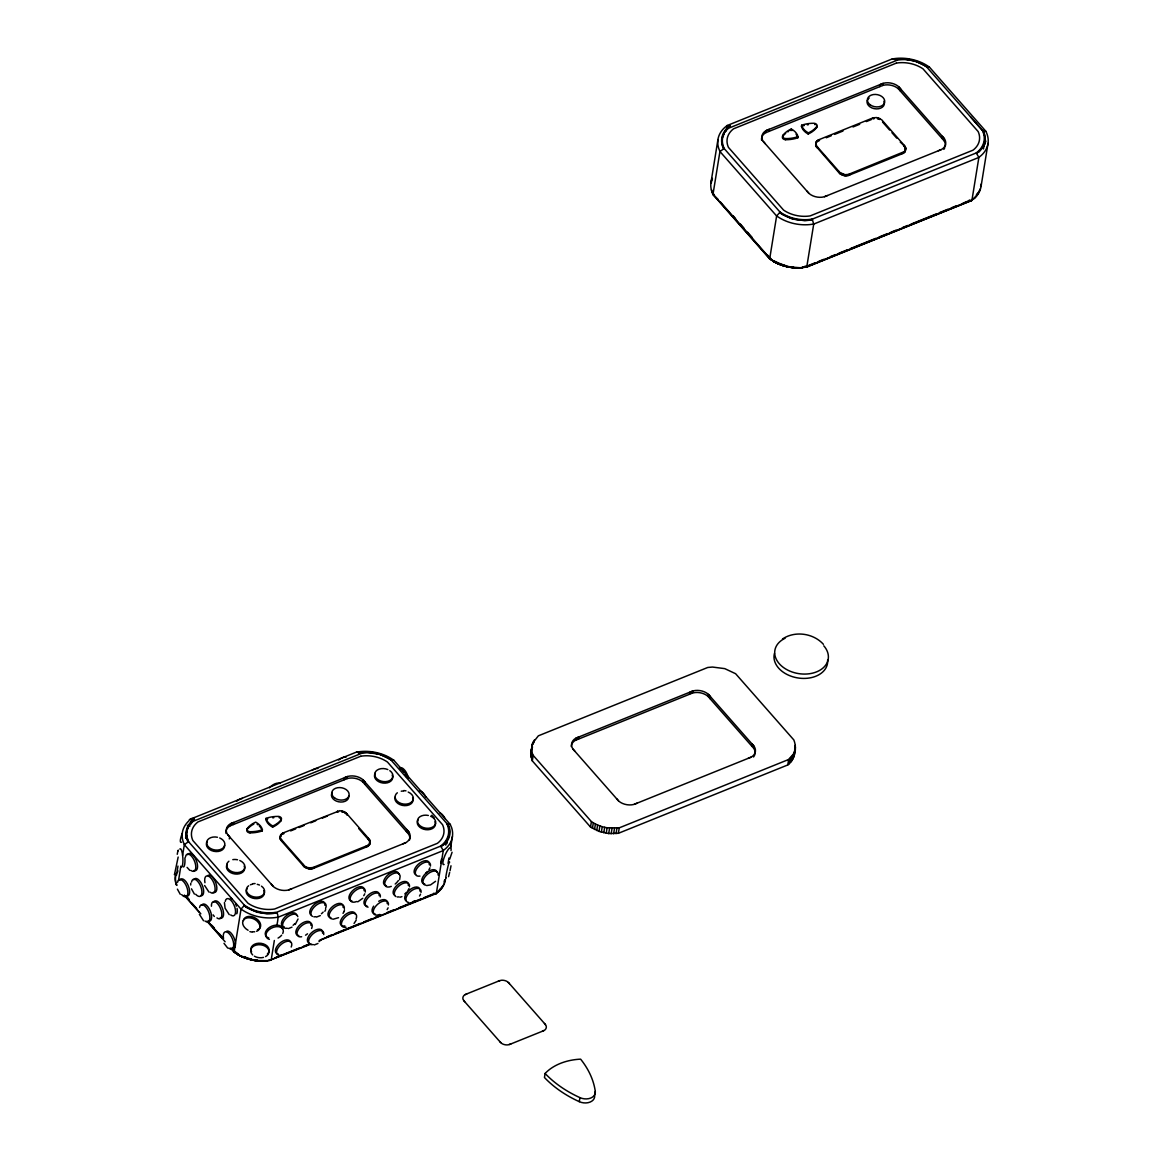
<?xml version="1.0" encoding="UTF-8"?>
<svg xmlns="http://www.w3.org/2000/svg" width="1161" height="1161" viewBox="0 0 1161 1161"><rect width="100%" height="100%" fill="white"/><g stroke="black" fill="none" stroke-linecap="round" stroke-linejoin="round"><path stroke-width="1.5" d="M400.153 876.25L399.587 879.748M190.767 883.202L190.709 885.016M224.421 902.619L225.089 908.221L229.254 914.65M186.311 833.801L188.111 826.995L193.045 821.349L362.435 752.996L367.195 752.56L379.473 754.157L390.299 759.236L448.523 825.442C451.963 832.161 449.467 840.767 443.357 845.019L273.967 913.359L266.754 913.78L256.944 912.212L246.103 907.133L187.879 840.912L186.311 833.801L185.644 837.908M530.722 753.75L532.652 743.098L538.356 735.827L707.746 667.473L712.491 667.053L724.769 668.634L735.61 673.714L793.834 739.934C797.201 748.25 795.14 759.381 787.782 764.954L618.378 833.308L608.698 833.554L599.003 831.392L590.528 827.067L532.304 760.861L530.722 753.75L532.652 743.098M985.558 141.178L984.122 132.31L925.897 66.09L915.057 61.011L905.246 59.443L898.033 59.864L728.644 128.203C722.534 132.456 720.038 141.061 723.477 147.766L781.701 213.987L792.528 219.066L804.805 220.663L809.565 220.227L978.955 151.873L983.889 146.228L985.558 141.178L985.123 143.906M449.568 862.463C449.597 857.602 444.184 882.433 446.172 878.006M298.043 919.004L295.257 924.417M177.241 854.293L177.894 850.911M178.547 880.444L180.855 866.121M182.596 855.381L184.338 844.657L188.575 841.638L187.661 839.33A32.377 22.857 9.2 0 1 192.755 820.856C198.226 818.244 189.141 817.271 188.953 820.812A36.673 25.89 9.2 0 0 183.191 841.74L184.338 844.657L241.024 909.121L244.26 911.196A36.673 25.89 9.2 0 0 274.17 917.712L278.118 917.205L443.27 850.563L445.809 848.459A36.673 25.89 9.2 0 0 451.585 827.546L450.163 824.31L446.898 823.599M185.775 836.138L186.79 830.304M185.949 838.329L186.384 835.601M190.622 824.078L191.492 818.708L356.877 751.922L358.822 752.996L361.942 752.589A32.377 22.857 9.2 0 1 388.34 758.351L390.909 759.991L393.535 759.918L450.424 824.629M230.4 825.689L230.734 823.628L347.444 776.535L347.11 778.61L229.965 825.921A13.163 9.303 9.2 0 0 226.003 833.467M229.297 838.924L229.646 836.849L227.425 834.266A13.163 9.303 9.2 0 1 230.299 823.846L233.608 822.467L233.274 824.542M247.133 829.549L247.322 828.432A28.633 20.216 9.2 0 1 255.681 822.119A14.933 10.551 9.2 0 1 262.401 829.767L262.226 830.899A28.981 20.448 9.2 0 1 250.036 832.858A2.961 2.09 9.2 0 1 247.308 831.726A2.961 2.09 9.2 0 1 247.133 829.549A28.633 20.216 9.2 0 1 247.656 828.925M250.036 832.858L250.225 831.726A28.981 20.448 9.2 0 0 262.401 829.767M274.344 940.483L271.152 960.162L266.885 960.844A35.831 25.295 9.2 0 1 237.671 954.473L234.072 952.078L241.024 909.121L244.507 905.246L247.075 906.886A32.377 22.857 9.2 0 0 273.474 912.648C280.817 910.18 277.102 923.648 276.666 926.159M265.869 819.492L266.058 818.36A28.981 20.448 9.2 0 1 278.234 816.401A2.961 2.09 9.2 0 1 280.977 817.547A2.961 2.09 9.2 0 1 281.151 819.71L280.962 820.842A28.633 20.216 9.2 0 1 272.603 827.14A14.933 10.551 9.2 0 1 265.869 819.492A28.981 20.448 9.2 0 1 267.756 818.882M272.603 827.14L272.777 826.008A28.633 20.216 9.2 0 0 281.151 819.71M280.048 838.445L280.585 835.064L282.602 833.134L339.883 810.639L346.036 812.831L369.43 839.432L370.214 841.972L369.633 844.569L367.616 846.5L312.686 868.66L309.232 868.936L304.167 866.788L280.773 840.187L280.004 837.647L281.455 834.875M280.251 839.229L280.585 835.064M280.86 835.485L281.035 834.382M280.773 840.187L280.425 838.126M282.602 833.134L282.428 834.237L283.981 833.598M281.833 841.391L282.007 840.288M303.123 865.598L303.297 864.51M304.167 866.788L304.356 865.7L280.962 839.098M305.183 867.572L304.356 865.7M306.098 868.065L305.358 866.469M307.099 868.472L306.272 866.977M308.144 868.762L308.318 867.659L307.273 867.369M309.232 868.936L309.406 867.833L312.875 867.557L367.79 845.397L369.808 843.466L370.17 841.188M310.321 868.994L310.509 867.891M311.395 868.921L311.569 867.833M312.686 868.66L312.875 867.557M314.239 868.022L314.428 866.933M337.517 810.973L337.343 812.076L338.635 811.8M344.236 779.757L344.57 777.681L347.937 776.375A13.163 9.303 9.2 0 1 362.827 779.626L365.134 782.166L364.801 784.241M342.074 810.871L341.885 811.96L342.945 812.25L343.119 811.162M344.12 811.554L344.861 813.15L345.035 812.061M345.862 813.934L346.036 812.831M346.907 815.124L347.095 814.021M408.367 833.801L362.856 782.035L363.19 779.96L408.701 831.726L408.643 834.178A13.163 9.303 9.2 0 1 409.586 839.911M366.063 847.124L366.237 846.021M368.211 839.345L368.385 838.242M367.616 846.5L367.79 845.397M369.633 844.569L369.43 839.432M368.588 845.847L368.763 844.758M369.183 845.237L369.358 844.149M369.779 841.507L369.953 840.404M406.423 831.595L406.771 829.52L408.977 832.103A13.163 9.303 9.2 0 1 406.103 842.523L402.794 843.902M433.546 893.331L436.318 893.52L443.27 850.563L440.687 846.093L442.66 844.381A32.377 22.857 9.2 0 0 447.754 825.921L446.84 823.613M445.737 845.121L446.187 842.393M446.898 843.655L447.333 840.912M448.088 863.378L448.944 858.008M450.686 847.269L452.427 836.53M530.809 755.535L532.086 744.796M532.972 744.201L533.407 741.473M531.099 757.335L531.694 750.079M533.929 742.648L534.379 739.92M531.607 759.12L531.985 751.864M532.304 760.861L533.189 755.39L532.493 753.663M575.711 740.181L576.045 738.106L692.754 691.013L692.406 693.088L575.261 740.399A13.163 9.303 9.2 0 0 571.227 746.508M578.57 739.02L578.918 736.945L575.609 738.323A13.163 9.303 9.2 0 0 572.736 748.743L574.942 751.327M545.104 1073.475L544.451 1077.51A102.255 72.171 9.2 0 0 579.295 1101.673A10.594 7.474 9.2 0 0 590.064 1102.094A10.594 7.474 9.2 0 0 594.635 1095.476L595.288 1091.442A103.489 73.041 9.2 0 0 580.616 1059.151A53.348 37.66 9.2 0 0 545.104 1073.475A102.255 72.171 9.2 0 0 579.949 1097.638A10.594 7.474 9.2 0 0 590.717 1098.059A10.594 7.474 9.2 0 0 595.288 1091.442M590.528 827.067L591.413 821.611L533.189 755.39M592.444 828.315L593.329 822.844L591.413 821.611M594.534 829.462L595.419 824.005L593.329 822.844M596.725 830.492L597.61 825.036L595.419 824.005M599.003 831.392L599.889 825.935L597.61 825.036M601.354 832.147L602.24 826.69L599.889 825.935M603.778 832.771L604.649 827.314L602.24 826.69M710.982 182.553L717.933 139.61M606.231 833.235L607.101 827.778L619.263 827.851L788.653 759.497L793.602 753.852L795.27 748.801M608.698 833.554L609.583 828.098M723.259 136.592L723.709 133.863M611.179 833.729L612.05 828.272M726.22 130.932L727.091 125.562L730.356 126.041L728.353 127.71A32.377 22.857 9.2 0 0 723.259 146.184L724.174 148.492L719.936 151.511L712.97 194.468L718.137 199.402M613.632 833.743L614.517 828.272M616.056 833.598L616.941 828.141M618.378 833.308L619.263 827.851M579.295 1101.673L579.949 1097.638M765.999 132.557L766.333 130.482L883.042 83.389L882.708 85.464L765.563 132.775A13.163 9.303 9.2 0 0 761.601 140.336M768.872 131.396L769.206 129.321L765.897 130.7A13.163 9.303 9.2 0 0 763.024 141.12L765.23 143.703M689.547 694.249L689.881 692.174L693.248 690.853A13.163 9.303 9.2 0 1 708.137 694.104L710.43 696.658L710.097 698.733M782.732 136.417L782.906 135.286A28.633 20.216 9.2 0 1 791.28 128.987A14.933 10.551 9.2 0 1 797.999 136.635L797.825 137.767A28.981 20.448 9.2 0 1 785.634 139.712A2.961 2.09 9.2 0 1 782.906 138.58A2.961 2.09 9.2 0 1 782.732 136.417A28.633 20.216 9.2 0 1 783.24 135.779M785.634 139.712L785.823 138.594A28.981 20.448 9.2 0 0 797.999 136.635M776.68 262.531A33.872 23.917 9.2 0 1 774.242 261.196L769.67 258.932L776.622 215.975L780.105 212.115L782.674 213.755A32.377 22.857 9.2 0 0 809.072 219.516L812.207 219.11L813.716 224.073L806.75 267.03L804.907 266.45M790.235 130.511A28.633 20.216 9.2 0 1 791.091 130.105L791.28 128.987M753.678 748.279L708.166 696.527L708.5 694.452L754.011 746.204L753.953 748.656A13.163 9.303 9.2 0 1 753.533 756.987M801.467 126.346L801.641 125.228A28.981 20.448 9.2 0 1 813.832 123.269A2.961 2.09 9.2 0 1 816.575 124.401A2.961 2.09 9.2 0 1 816.734 126.564L816.56 127.695A28.633 20.216 9.2 0 1 808.187 134.008A14.933 10.551 9.2 0 1 801.467 126.346A28.981 20.448 9.2 0 1 804.312 125.49M808.187 134.008L808.375 132.876A28.633 20.216 9.2 0 0 816.734 126.564M815.893 142.658L816.546 145.952L839.94 172.554L845.005 174.701L848.459 174.411L904.361 151.612L905.812 148.826L905.029 146.301L881.634 119.699L876.57 117.551L873.116 117.827L818.2 139.988L815.893 142.658L815.849 146.083L839.766 173.657L844.831 175.79L848.285 175.514L903.214 153.354C908.584 150.567 903.374 144.341 900.254 142.164M815.632 145.299L815.82 144.196M815.849 146.083L816.183 141.918M816.009 143.021L816.633 141.25M816.372 147.055L816.546 145.952M816.459 142.339L817.228 140.641M817.054 141.729L818.2 139.988M817.417 148.245L817.605 147.142M838.721 172.467L838.895 171.364M839.766 173.657L839.94 172.554M840.782 174.426L840.956 173.337M841.696 174.934L841.87 173.831M842.683 175.326L842.871 174.237M843.742 175.616L843.916 174.527M751.733 746.073L752.067 743.998L754.287 746.581A13.163 9.303 9.2 0 1 751.414 757.001L748.105 758.38M844.831 175.79L845.005 174.701M845.919 175.848L846.093 174.76M846.993 175.79L847.167 174.687M848.285 175.514L848.459 174.411M849.837 174.89L850.012 173.787M873.116 117.827L872.941 118.93L874.233 118.654M879.835 86.625L880.169 84.55L883.536 83.229A13.163 9.303 9.2 0 1 898.425 86.48L900.733 89.034L900.385 91.109M877.658 117.725L877.484 118.828L878.543 119.119L878.717 118.016M879.53 119.51L879.719 118.422M787.782 764.954L788.653 759.497M789.262 763.706L790.148 758.249M943.966 140.655L898.454 88.904L898.788 86.828L944.299 138.58L944.241 141.032A13.163 9.303 9.2 0 1 945.185 146.765M790.597 762.327L791.483 756.87M791.758 760.861L792.644 755.405M792.716 759.309L793.602 753.852M793.485 757.683L794.371 752.226M794.661 749.338L795.329 745.246M795.401 747.031L794.037 756M901.662 153.978L901.836 152.889M903.809 146.199L903.984 145.096M903.214 153.354L903.389 152.251M904.172 152.715L904.361 151.612M904.854 147.389L905.029 146.301M904.767 152.106L904.956 151.003M905.377 148.361L905.551 147.258M905.217 151.423L905.769 148.042M942.021 138.449L942.355 136.374L944.575 138.957A13.163 9.303 9.2 0 1 941.702 149.377L938.393 150.756M806.532 267.175L971.917 200.389L978.868 157.432L976.285 152.947L978.259 151.249A32.377 22.857 9.2 0 0 983.352 132.775L982.438 130.467L970.552 116.869M983.454 148.956L983.889 146.228M981.074 186.34L988.026 143.383M451.005 865.787L450.047 870.706M530.867 751.98L532.522 746.944M177.967 866.091L176.501 875.176M452.079 852.261L449.713 859.155M449.655 872.419L448.552 876.671M177.415 872.622L177.909 870.779M344.004 911.574L344.483 909.963M178.17 857.05L174.44 874.726L174.948 873.58M177.793 851.144L178.286 850.113M356.209 920.18L354.061 923.445M388.108 907.815L387.135 909.6M324.833 911.283L325.733 909.643M343.032 913.373L343.932 911.719M362.754 898.295L357.719 901.879M435.564 881.301L430.542 884.9L426.653 885.567M729.863 125.765L727.758 127.507A33.074 23.351 9.2 0 0 722.563 146.373L723.506 148.782M976.706 153.455L978.81 151.714A33.074 23.351 9.2 0 0 984.006 132.847L982.496 130.453M194.264 818.911L192.16 820.653A33.074 23.351 9.2 0 0 186.965 839.519L187.908 841.928M969.145 200.185L970.77 200.679L973.136 198.705M970.77 200.679L973.644 198.647A35.831 25.295 9.2 0 0 975.327 196.935M441.107 846.601L443.212 844.86A33.074 23.351 9.2 0 0 448.422 825.993L447.464 823.584M435.622 893.81L438.045 891.779A35.831 25.295 9.2 0 0 442.399 886.351M435.999 893.709L438.858 891.416A36.673 25.89 9.2 0 0 445.476 879.487M892.243 58.921L897.54 59.443A32.377 22.857 9.2 0 1 923.938 65.205L926.507 66.845L929.134 66.772L986.023 131.483L987.169 134.4A36.673 25.89 9.2 0 1 981.408 155.313L978.868 157.432L813.716 224.073L809.768 224.581A36.673 25.89 9.2 0 1 779.858 218.05L776.622 215.975L719.936 151.511L718.79 148.593A36.673 25.89 9.2 0 1 724.551 127.681L727.091 125.562L892.243 58.921L896.19 58.413A36.673 25.89 9.2 0 1 926.101 64.943L929.337 67.019M781.411 264.403L782.151 264.447M466.824 993.889L464.313 995.166A7.126 5.036 9.2 0 0 463.108 999.505L464.676 1001.667M542.332 1031.258L544.857 1029.996A7.126 5.036 9.2 0 0 546.062 1025.642L544.48 1023.48M782.514 638.971C794.98 630.554 813.469 633.224 823.439 644.34M292.006 927.117L288.349 928.582M320.32 915.594L316.489 917.088M338.519 917.683L333.076 919.251M317.954 943.472L314.297 944.938M827.43 195.541L824.063 196.848A13.163 9.303 9.2 0 1 809.173 193.597L806.866 191.043M291.832 888.673L288.465 889.994A13.163 9.303 9.2 0 1 273.575 886.743L271.268 884.189M637.128 803.151L633.775 804.471A13.163 9.303 9.2 0 1 618.871 801.221L616.578 798.666M498.301 981.19L501.16 980.29A7.126 5.036 9.2 0 1 507.372 981.655L509.432 983.614M510.855 1043.957L508.01 1044.856A7.126 5.036 9.2 0 1 501.799 1043.507L499.738 1041.533M818.012 141.091L819.564 140.466M826.255 137.767L831.276 135.735M834.614 134.386L842.973 131.019M853.001 126.97L859.691 124.271M866.367 121.571L871.389 119.554M824.557 196.688L941.266 149.595M802.251 267.523L805.603 266.174M806.968 266.101L815.356 262.72M818.708 261.37L823.744 259.338M830.463 256.625L835.485 254.593M838.852 253.243L847.24 249.862M850.592 248.498L875.757 238.353M879.109 236.989L887.512 233.608M890.864 232.258L895.9 230.226M902.605 227.512L907.641 225.481M910.993 224.131L936.172 213.972M939.525 212.623L947.913 209.241M951.265 207.877L956.301 205.845M963.006 203.146L969.725 200.432M970.262 200.606L805.647 267.03L802.091 267.48M805.966 267.175L971.917 200.389M290.656 830.913L295.678 828.881M299.016 827.532L304.037 825.515M310.713 822.815L315.734 820.783M322.424 818.084L327.431 816.067M288.958 889.834L405.668 842.741M634.269 804.312L750.978 757.219M274.722 957.898L299.901 947.739M303.253 946.389L308.289 944.357M326.734 936.912L331.77 934.881M335.137 933.517L360.302 923.372M363.654 922.008L372.042 918.627M375.395 917.277L380.431 915.245M387.15 912.531L393.855 909.818M398.891 907.8L420.703 898.991M424.055 897.642L432.443 894.246M269.323 959.596L270.049 960.162L308.681 944.575M320.436 939.829L434.678 893.738M270.049 960.162L311.192 944.009M319.144 940.642L436.318 893.52M465.271 994.513L499.854 980.566M509.302 1044.581L543.885 1030.634M401.924 896.655L400.052 897.221M882.708 85.464L883.202 85.304A13.163 9.303 9.2 0 1 898.092 88.555L898.454 88.904M347.11 778.61L347.603 778.45A13.163 9.303 9.2 0 1 362.493 781.701L362.856 782.035M692.406 693.088L692.914 692.928A13.163 9.303 9.2 0 1 707.804 696.179L708.166 696.527M971.206 200.664L974.442 198.27A36.673 25.89 9.2 0 0 981.263 184.12M894.086 59.501L897.351 59.08A33.074 23.351 9.2 0 1 924.316 64.972L927 66.685M812.482 219.719L809.217 220.14A33.074 23.351 9.2 0 1 782.238 214.263L779.568 212.55M806.75 267.03L802.295 267.64A35.265 24.889 9.2 0 1 773.531 261.37L769.67 258.932M356.659 752.067L360.607 751.559A36.673 25.89 9.2 0 1 390.502 758.089L393.739 760.15M358.488 752.647L361.753 752.226A33.074 23.351 9.2 0 1 388.732 758.104L391.402 759.816M276.884 912.865L273.619 913.286A33.074 23.351 9.2 0 1 246.654 907.394L243.97 905.682M271.152 960.162L267.204 960.669A36.673 25.89 9.2 0 1 237.308 954.139M252.851 883.695L255.086 883.55M799.914 267.814L787.564 266.899L774.184 261.065M983.062 130.438L986.023 131.483M403.796 790.554L405.973 790.83M308.318 867.659L309.406 867.833M604.649 827.314L607.101 827.778M252.039 932.123L249.876 931.63M783.791 265.158L786.229 265.767M248.193 958.289L250.631 958.899M234.275 952.31L231.402 948.566M246.553 957.593L243.955 956.577M242.634 956.649L254.433 960.539L266.653 960.669A35.265 24.889 9.2 0 1 237.947 954.516L234.072 952.078M189.838 870.387L187.081 867.398M227.716 948.087L224 943.342M235.857 952.542L238.658 954.342M238.266 954.458L231.837 948.595M208.951 892.069L204.626 885.509M203.552 920.746L199.387 914.317M882.505 121.978L889.602 130.047M891.967 132.746L896.713 138.13M763.299 141.497L808.811 193.263M733.186 215.888L735.581 218.602M740.355 224.044L743.94 228.122M747.539 232.2L752.313 237.642M767.856 255.318L771.455 259.396M720.488 202.072L770.948 259.454L773.865 261.327A34.612 24.425 9.2 0 0 784.502 265.84M770.512 259.44L713.609 195.033L712.506 192.247M769.874 259.179L712.97 194.468L711.824 191.55A36.673 25.89 9.2 0 1 712.157 178.243M572.997 749.121L618.523 800.872M431.805 815.254L434.112 817.881M508.373 982.424L545.525 1024.67M358.749 828.577L369.256 840.535M463.631 1000.477L500.783 1042.723M227.701 834.643L273.212 886.394M186.834 896.785L189.214 899.514M211.941 925.346L214.335 928.06M219.11 933.502L222.694 937.58M186.065 896.553L188.416 899.209M191.942 903.214L196.63 908.555M208.37 921.907L222.448 937.914M184.352 895.073L200.824 913.794M207.877 921.819L213.755 928.51M216.106 931.18L221.983 937.87M184.468 895.668L199.228 912.299M206.905 921.181L225.132 941.76M230.531 948.044L234.566 952.484M214.306 916.464L213.102 914.853M194.395 894.086L191.449 888.789M180.26 894.318L177.401 889.152M712.999 192.537L714.073 195.251M713.246 194.772L712.114 191.913A36.31 25.629 9.2 0 1 711.504 189.678M883.942 101.283A8.751 6.182 9.2 0 1 874.073 108.626A8.751 6.182 9.2 0 1 869.154 98.046M807.33 124.866A28.981 20.448 9.2 0 1 808.361 124.706M816.807 126.244A2.961 2.09 9.2 0 1 816.56 127.695M814.703 124.532A2.961 2.09 9.2 0 1 815.196 124.706M808.375 132.876A14.933 10.551 9.2 0 1 801.641 125.228M791.091 130.105A14.933 10.551 9.2 0 1 791.947 130.598M796.054 134.183A14.933 10.551 9.2 0 1 797.825 137.767M783.806 135.155A28.633 20.216 9.2 0 1 784.386 134.56M785.01 133.979A28.633 20.216 9.2 0 1 785.663 133.413M787.826 131.861A28.633 20.216 9.2 0 1 788.595 131.382M785.823 138.594A2.961 2.09 9.2 0 1 783.08 137.448A2.961 2.09 9.2 0 1 782.906 135.286M978.955 191.202A35.831 25.295 9.2 0 1 976.778 195.121M980.189 188.851A36.31 25.629 9.2 0 1 974.094 198.502M980.827 184.483A36.31 25.629 9.2 0 1 980.639 186.689M977.402 193.365A35.265 24.889 9.2 0 1 976.212 195.251M711.272 183.017A36.31 25.629 9.2 0 1 712.448 178.75M790.351 266.856A33.872 23.917 9.2 0 1 787.477 266.319M784.647 265.622A33.872 23.917 9.2 0 1 781.904 264.737M802.802 267.523A36.673 25.89 9.2 0 1 772.907 261.007M802.483 267.712A35.831 25.295 9.2 0 1 773.255 261.327M802.657 267.669A36.31 25.629 9.2 0 1 773.052 261.21M799.189 267.669A34.612 24.425 9.2 0 1 796.228 267.669M793.268 267.48A34.612 24.425 9.2 0 1 787.376 266.566M944.648 148.115A13.163 9.303 9.2 0 1 943.82 149.363M348.808 796.054A8.751 6.182 9.2 0 1 338.49 801.772A8.751 6.182 9.2 0 1 332.307 792.441M272.762 817.852A28.981 20.448 9.2 0 1 273.807 817.736M280.454 818.345A2.961 2.09 9.2 0 1 280.962 820.842M279.104 817.678A2.961 2.09 9.2 0 1 279.598 817.852M272.777 826.008A14.933 10.551 9.2 0 1 266.058 818.36M257.161 824.252A14.933 10.551 9.2 0 1 257.931 824.803M259.309 826.008A14.933 10.551 9.2 0 1 261.37 828.722M261.718 829.433A14.933 10.551 9.2 0 1 262.226 830.899M248.207 828.301A28.633 20.216 9.2 0 1 248.788 827.706M249.412 827.125A28.633 20.216 9.2 0 1 250.065 826.559M250.761 826.022A28.633 20.216 9.2 0 1 251.473 825.5M252.227 825.007A28.633 20.216 9.2 0 1 253.809 824.078M250.225 831.726A2.961 2.09 9.2 0 1 247.482 830.594A2.961 2.09 9.2 0 1 247.322 828.432M179.81 849.025A9.186 2.003 86.4 0 1 182.857 857.994A9.186 2.003 86.4 0 1 180.84 866.745M184.918 857.863A9.186 2.003 86.4 0 1 183.438 866.948M187.371 828.272A9.186 2.162 -66.8 0 1 189.896 826.226M181.551 842.233A9.186 2.162 -66.8 0 1 182.364 833.279M187.342 825.544A9.186 2.162 -66.8 0 1 188.009 825.427M236.554 801.351A9.186 4.949 -41.3 0 1 242.388 798.391M312.265 770.149A9.186 4.949 -41.3 0 1 317.911 768.48M269.439 787.797A9.186 4.949 -41.3 0 1 280.12 783.472M338.649 760.005A9.186 4.949 -41.3 0 1 346.225 756.957M450.628 844.511A9.186 2.003 86.4 0 1 450.7 846.891M444.112 864.481A9.186 2.162 -66.8 0 1 445.911 853.35A9.186 2.162 -66.8 0 1 451.005 850.592M441.151 863.349A9.186 2.162 -66.8 0 1 441.543 859.024M268.728 937.914A9.186 5.921 -23.8 0 1 269.512 927.392A9.186 5.921 -23.8 0 1 282.616 928.727M269.381 939.394A9.186 5.921 -23.8 0 1 267.19 931.644A9.186 5.921 -23.8 0 1 278.567 926.667A9.186 5.921 -23.8 0 1 282.733 933.531M281.615 935.215A9.186 5.921 -23.8 0 1 278.059 938.059M251.603 951.918A9.186 6.502 5.9 0 1 261.051 943.327A9.186 6.502 5.9 0 1 267.364 954.023M252.677 954.922A9.186 6.502 5.9 0 1 254.143 945.838A9.186 6.502 5.9 0 1 267.03 947.55A9.186 6.502 5.9 0 1 265.55 956.635M263.503 957.404A9.186 6.502 5.9 0 1 254.404 956.2M243.389 920.586A9.186 6.356 26.9 0 1 256.262 918.569A9.186 6.356 26.9 0 1 257.365 929.976M248.077 930.251A9.186 6.356 26.9 0 1 243.941 919.497A9.186 6.356 26.9 0 1 257.118 921.152A9.186 6.356 26.9 0 1 256.668 931.325M254.723 931.761A9.186 6.356 26.9 0 1 252.547 931.717M244.187 866.077A9.186 6.487 9.2 0 1 235.015 874.001A9.186 6.487 9.2 0 1 227.353 864.016M239.79 860.49A9.186 6.487 9.2 0 1 243.636 870.024A9.186 6.487 9.2 0 1 230.444 870.91A9.186 6.487 9.2 0 1 228.906 861.215M232.81 859.633A9.186 6.487 9.2 0 1 237.526 859.779M179.737 880.183A9.186 4.238 68 0 1 188.343 885.916A9.186 4.238 68 0 1 186.065 895.944M177.56 882.345A9.186 4.238 68 0 1 183.714 881.736A9.186 4.238 68 0 1 187.792 893.985A9.186 4.238 68 0 1 181.624 894.594M263.895 890.647A9.186 6.487 9.2 0 1 254.723 898.556A9.186 6.487 9.2 0 1 247.046 888.571M261.486 886.162A9.186 6.487 9.2 0 1 262.401 895.436A9.186 6.487 9.2 0 1 249.528 895.058A9.186 6.487 9.2 0 1 248.599 885.785M250.384 884.798A9.186 6.487 9.2 0 1 252.517 884.203M257.234 884.334A9.186 6.487 9.2 0 1 259.498 885.059M399.994 768.495A9.186 4.238 68 0 1 403.97 772.268M405.102 774.314A9.186 4.238 68 0 1 406.002 776.535M399.471 768.016A9.186 4.238 68 0 1 408.338 778.088M226.322 931.485A9.186 4.238 68 0 1 234.58 939.307A9.186 4.238 68 0 1 231.881 948.203M223.536 938.61A9.186 4.238 68 0 1 227.28 932.152A9.186 4.238 68 0 1 233.651 943.704A9.186 4.238 68 0 1 228.804 948.145M439.961 812.903A9.186 4.238 68 0 1 445.084 818.723M201.724 905.348A9.186 4.238 68 0 1 210.33 911.08A9.186 4.238 68 0 1 208.051 921.108M199.547 907.51A9.186 4.238 68 0 1 205.25 906.422A9.186 4.238 68 0 1 209.88 917.945A9.186 4.238 68 0 1 204.975 921.036M419.455 790.931A9.186 4.238 68 0 1 425.782 796.939M230.429 898.063A9.186 4.238 68 0 1 231.779 898.817M235.552 903.882A9.186 4.238 68 0 1 236.438 906.102M237.047 908.352A9.186 4.238 68 0 1 236.757 913.809M225.234 901.415A9.186 4.238 68 0 1 230.937 900.326A9.186 4.238 68 0 1 235.567 911.849A9.186 4.238 68 0 1 230.676 914.941M394.653 895.233A9.186 4.949 -41.3 0 1 398.803 883.768A9.186 4.949 -41.3 0 1 408.295 885.48M395.828 896.568A9.186 4.949 -41.3 0 1 399.979 885.103A9.186 4.949 -41.3 0 1 409.47 886.815M408.948 888.586A9.186 4.949 -41.3 0 1 407.946 890.429M406.524 892.258A9.186 4.949 -41.3 0 1 404.797 893.897M398.949 896.858A9.186 4.949 -41.3 0 1 397.236 896.96M415.638 874.48A9.186 4.949 -41.3 0 1 419.789 863.015A9.186 4.949 -41.3 0 1 429.28 864.727M419.934 876.12A9.186 4.949 -41.3 0 1 415.623 871.011A9.186 4.949 -41.3 0 1 424.592 862.449A9.186 4.949 -41.3 0 1 430.455 866.062M429.933 867.833A9.186 4.949 -41.3 0 1 428.931 869.691M427.509 871.505A9.186 4.949 -41.3 0 1 425.782 873.159M386.453 885.727A9.186 4.949 -41.3 0 1 387.353 875.394A9.186 4.949 -41.3 0 1 398.716 874.03M391.272 886.394A9.186 4.949 -41.3 0 1 384.683 883.565A9.186 4.949 -41.3 0 1 392.026 874.175A9.186 4.949 -41.3 0 1 399.892 875.365M398.339 880.546A9.186 4.949 -41.3 0 1 395.19 884.014M424.665 883.869A9.186 4.949 -41.3 0 1 425.579 873.536A9.186 4.949 -41.3 0 1 436.928 872.172M425.84 885.204A9.186 4.949 -41.3 0 1 427.654 874.073A9.186 4.949 -41.3 0 1 438.089 875.06M187.676 854.743A9.186 4.238 68 0 1 196.282 860.475A9.186 4.238 68 0 1 194.003 870.503M185.484 856.92A9.186 4.238 68 0 1 191.202 855.817A9.186 4.238 68 0 1 195.817 867.34A9.186 4.238 68 0 1 190.926 870.445M379.154 894.101A9.186 4.949 -41.3 0 1 379.139 895.668M366.905 905.812A9.186 4.949 -41.3 0 1 366.963 896.336A9.186 4.949 -41.3 0 1 378.646 892.867M368.081 907.147A9.186 4.949 -41.3 0 1 369.88 896.016A9.186 4.949 -41.3 0 1 380.315 897.003M311.279 915.071A9.186 4.949 -41.3 0 1 315.429 903.606A9.186 4.949 -41.3 0 1 324.92 905.319M312.454 916.406A9.186 4.949 -41.3 0 1 317.577 904.288A9.186 4.949 -41.3 0 1 325.573 908.424M323.15 912.096A9.186 4.949 -41.3 0 1 321.408 913.751M315.574 916.711A9.186 4.949 -41.3 0 1 313.847 916.798M193.771 879.835A9.186 4.238 68 0 1 201.912 884.45A9.186 4.238 68 0 1 201.332 895.77M191.594 881.997A9.186 4.238 68 0 1 197.747 881.388A9.186 4.238 68 0 1 201.825 893.636A9.186 4.238 68 0 1 195.672 894.231M213.697 902.199A9.186 4.238 68 0 1 222.302 907.931A9.186 4.238 68 0 1 220.024 917.959M211.418 906.233A9.186 4.238 68 0 1 216.309 902.474A9.186 4.238 68 0 1 221.838 914.142A9.186 4.238 68 0 1 216.947 917.901M378.718 901.27A9.186 4.949 -41.3 0 1 387.223 903.635M374.988 913.78A9.186 4.949 -41.3 0 1 373.639 906.117M379.807 914.447A9.186 4.949 -41.3 0 1 373.276 911.08A9.186 4.949 -41.3 0 1 381.882 901.604A9.186 4.949 -41.3 0 1 388.398 904.97M419.89 889.5A9.186 4.949 -41.3 0 1 419.876 891.053M406.234 900.805A9.186 4.949 -41.3 0 1 408.541 890.864A9.186 4.949 -41.3 0 1 419.382 888.252M408.803 902.532A9.186 4.949 -41.3 0 1 410.617 891.401A9.186 4.949 -41.3 0 1 421.051 892.388M420.529 894.159A9.186 4.949 -41.3 0 1 419.513 896.016M414.448 900.863A9.186 4.949 -41.3 0 1 412.445 901.865M224.595 845.281A9.186 6.487 9.2 0 1 213.755 851.274A9.186 6.487 9.2 0 1 207.282 841.493M219.719 837.981A9.186 6.487 9.2 0 1 221.49 849.068A9.186 6.487 9.2 0 1 206.876 844.41A9.186 6.487 9.2 0 1 217.455 837.255M412.619 797.651A9.186 6.487 9.2 0 1 404.638 805.647A9.186 6.487 9.2 0 1 395.016 797.128M408.222 792.063A9.186 6.487 9.2 0 1 412.053 801.598A9.186 6.487 9.2 0 1 398.876 802.469A9.186 6.487 9.2 0 1 397.323 792.789M401.242 791.207A9.186 6.487 9.2 0 1 403.578 791.047M392.215 775.142A9.186 6.487 9.2 0 1 383.043 783.051A9.186 6.487 9.2 0 1 375.38 773.066M389.806 770.657A9.186 6.487 9.2 0 1 387.556 781.368A9.186 6.487 9.2 0 1 374.698 774.271A9.186 6.487 9.2 0 1 387.818 769.554M207.732 875.568A9.186 4.238 68 0 1 215.99 883.39A9.186 4.238 68 0 1 213.29 892.301M204.946 882.694A9.186 4.238 68 0 1 208.675 876.236A9.186 4.238 68 0 1 215.061 887.788A9.186 4.238 68 0 1 210.214 892.228M434.969 821.756A9.186 6.487 9.2 0 1 425.797 829.665A9.186 6.487 9.2 0 1 418.134 819.681M430.571 816.168A9.186 6.487 9.2 0 1 432.342 827.256A9.186 6.487 9.2 0 1 417.728 822.598A9.186 6.487 9.2 0 1 428.322 815.457M298.74 935.519A9.186 4.949 -41.3 0 1 300.539 924.403A9.186 4.949 -41.3 0 1 310.988 925.39M301.642 936.767A9.186 4.949 -41.3 0 1 297.564 931.049A9.186 4.949 -41.3 0 1 307.563 922.777A9.186 4.949 -41.3 0 1 311.627 928.481M307.476 933.807A9.186 4.949 -41.3 0 1 305.546 935.185M440.614 888.383A35.265 24.889 9.2 0 1 437.537 891.851M444.518 880.125A35.831 25.295 9.2 0 1 444.068 882.258M443.865 884.087A36.31 25.629 9.2 0 1 438.495 891.633M445.04 879.82A36.31 25.629 9.2 0 1 444.59 881.983M176.225 884.697A36.673 25.89 9.2 0 1 175.848 873.522M176.516 885.059A36.31 25.629 9.2 0 1 175.674 876.149M176.907 885.379A35.831 25.295 9.2 0 1 176.312 883.187M267.059 960.815A36.31 25.629 9.2 0 1 237.454 954.357M263.591 960.8A34.612 24.425 9.2 0 1 260.644 960.8M257.684 960.626A34.612 24.425 9.2 0 1 248.904 958.986M246.088 958.086A34.612 24.425 9.2 0 1 240.748 955.822M257.655 960.365A33.872 23.917 9.2 0 1 249.064 958.754M246.306 957.883A33.872 23.917 9.2 0 1 243.636 956.853M278.321 954.066A9.186 4.949 -41.3 0 1 279.221 943.733A9.186 4.949 -41.3 0 1 290.569 942.369M281.209 955.3A9.186 4.949 -41.3 0 1 277.145 949.596A9.186 4.949 -41.3 0 1 287.13 941.31A9.186 4.949 -41.3 0 1 291.208 947.028M308.913 942.95A9.186 4.949 -41.3 0 1 313.064 931.485A9.186 4.949 -41.3 0 1 322.555 933.197M313.209 944.59A9.186 4.949 -41.3 0 1 308.899 939.481A9.186 4.949 -41.3 0 1 317.867 930.919A9.186 4.949 -41.3 0 1 323.73 934.547M320.784 939.975A9.186 4.949 -41.3 0 1 319.057 941.629M341.755 925.622A9.186 4.949 -41.3 0 1 344.962 914.883A9.186 4.949 -41.3 0 1 355.411 914.302M344.875 925.912A9.186 4.949 -41.3 0 1 343.163 925.999M346.051 927.247A9.186 4.949 -41.3 0 1 341.987 921.529A9.186 4.949 -41.3 0 1 351.972 913.257A9.186 4.949 -41.3 0 1 356.05 918.961M351.856 900.849A9.186 4.949 -41.3 0 1 353.655 889.732A9.186 4.949 -41.3 0 1 364.104 890.719M356.674 901.531A9.186 4.949 -41.3 0 1 350.143 898.15A9.186 4.949 -41.3 0 1 358.749 888.673A9.186 4.949 -41.3 0 1 365.28 892.054M364.743 893.81A9.186 4.949 -41.3 0 1 363.741 895.668M284.358 926.986A9.186 4.949 -41.3 0 1 285.272 916.653A9.186 4.949 -41.3 0 1 296.621 915.289M287.26 928.234A9.186 4.949 -41.3 0 1 285.606 918.844A9.186 4.949 -41.3 0 1 297.796 916.624M294.836 923.619A9.186 4.949 -41.3 0 1 293.094 925.273M330.87 917.553A9.186 4.949 -41.3 0 1 332.685 906.422A9.186 4.949 -41.3 0 1 343.119 907.409M332.046 918.888A9.186 4.949 -41.3 0 1 333.86 907.757A9.186 4.949 -41.3 0 1 344.295 908.744M827.619 659.883A27.022 19.069 9.2 0 1 799.232 678.14A27.022 19.069 9.2 0 1 774.474 653.353M823.788 645.792A27.022 19.069 9.2 0 1 817.068 671.668A27.022 19.069 9.2 0 1 779.974 664.469A27.022 19.069 9.2 0 1 785.083 638.274M896.423 63.071L733.592 128.784A27.617 19.49 9.2 0 0 728.455 147.403L783.573 210.083A27.617 19.49 9.2 0 0 810.189 215.888L973.02 150.175A27.617 19.49 9.2 0 0 978.157 131.57L923.039 68.876A27.617 19.49 9.2 0 0 896.423 63.086M360.824 756.217L197.994 821.915A27.617 19.49 9.2 0 0 192.871 840.535L247.975 903.214A27.617 19.49 9.2 0 0 274.591 909.019L437.421 843.321A27.617 19.49 9.2 0 0 442.559 824.702L387.44 762.022A27.617 19.49 9.2 0 0 360.824 756.217M870.344 104.925A8.751 6.182 9.2 0 0 884.58 102.545A8.751 6.182 9.2 0 0 873.203 94.578A8.751 6.182 9.2 0 0 870.344 104.925M334.745 798.071A8.751 6.182 9.2 0 0 348.997 795.691A8.751 6.182 9.2 0 0 337.604 787.724A8.751 6.182 9.2 0 0 334.745 798.071"/></g></svg>
